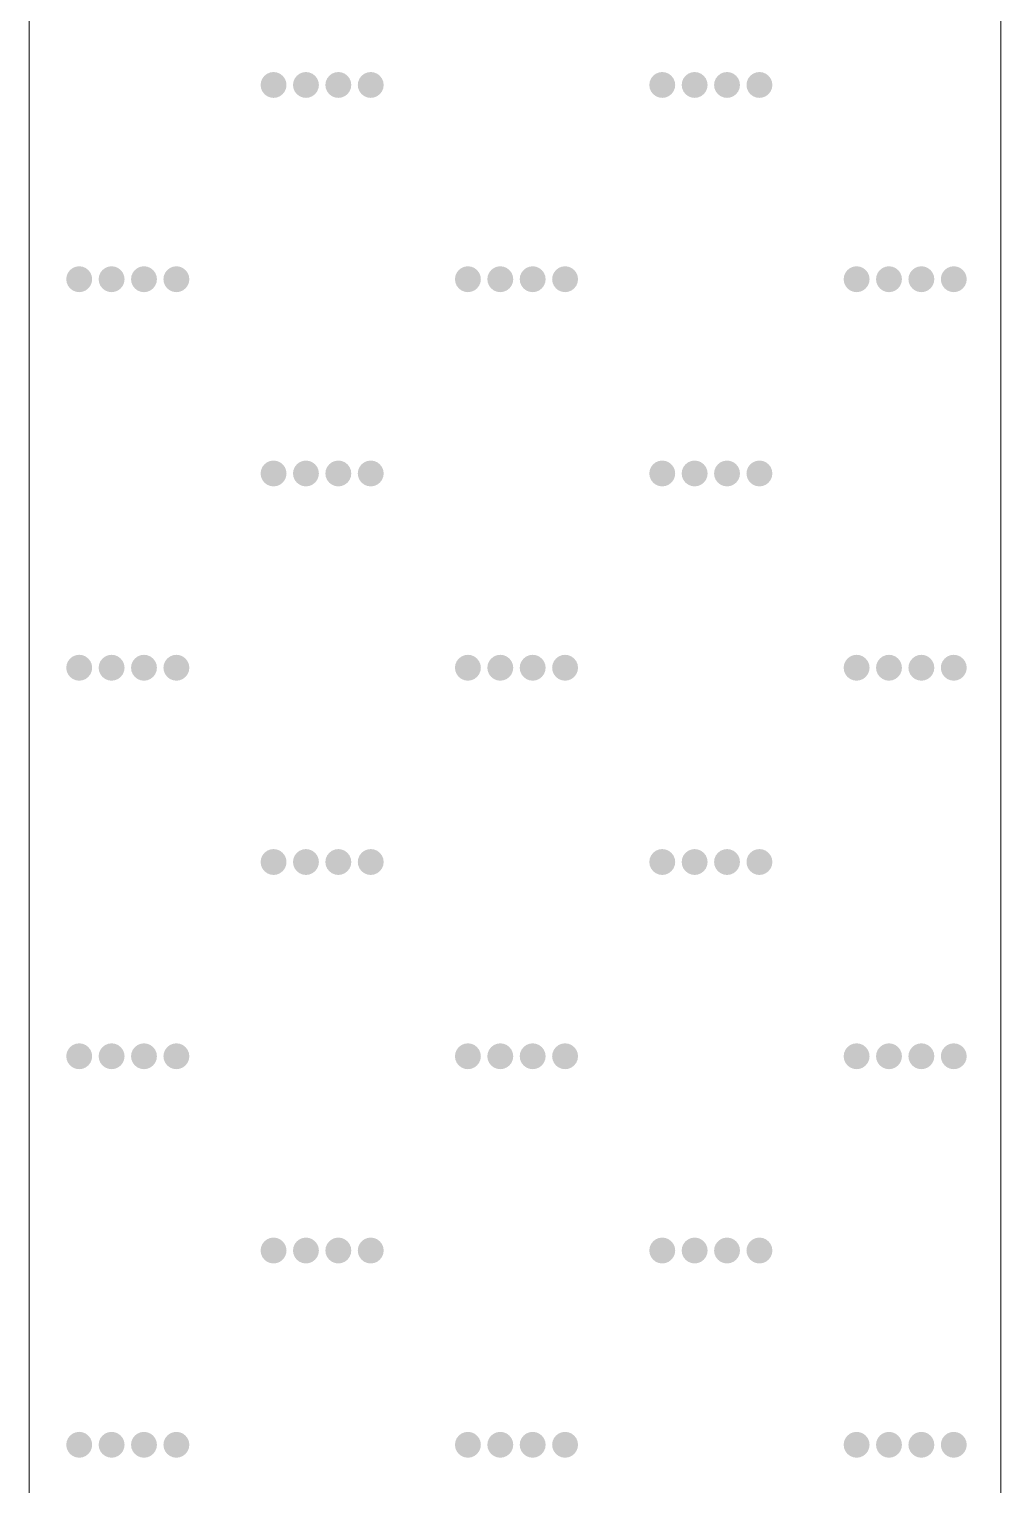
# Model space of a CAD drawing. Header units: inches. Extents: x -27 to 109, y -598 to 26.
# Drawn here: x 18.082 to 20.082, y -352.418 to -349.421 of the extents above; entities that cross this region are included whole.
import ezdxf

# ---------------------------------------------------------------- set-up
doc = ezdxf.new("R2010")
doc.units = ezdxf.units.IN
doc.header["$MEASUREMENT"] = 0
doc.layers.get('0').update_dxf_attribs({"lineweight": 0})

# ---------------------------------------------------------------- blocks, each defined once
blk = doc.blocks.new('lr_block_68')
at = {"true_color": 0x000000}
for points in [[(18.6105, -349.5426), (18.6114, -349.5357), (18.6105, -349.5288), (18.6078, -349.5224), (18.6035, -349.5169), (18.5981, -349.5126), (18.5917, -349.51), (18.5847, -349.509), (18.5778, -349.51), (18.5714, -349.5126), (18.5659, -349.5169), (18.5617, -349.5224), (18.559, -349.5288), (18.5581, -349.5357), (18.559, -349.5426), (18.5617, -349.549), (18.5659, -349.5545), (18.5714, -349.5587), (18.5778, -349.5614), (18.5847, -349.5623), (18.5917, -349.5614), (18.5981, -349.5587), (18.6035, -349.5545), (18.6078, -349.549)], [(18.6771, -349.5426), (18.6781, -349.5357), (18.6771, -349.5288), (18.6745, -349.5224), (18.6702, -349.5169), (18.6647, -349.5126), (18.6583, -349.51), (18.6514, -349.509), (18.6445, -349.51), (18.6381, -349.5126), (18.6326, -349.5169), (18.6283, -349.5224), (18.6257, -349.5288), (18.6247, -349.5357), (18.6257, -349.5426), (18.6283, -349.549), (18.6326, -349.5545), (18.6381, -349.5587), (18.6445, -349.5614), (18.6514, -349.5623), (18.6583, -349.5614), (18.6647, -349.5587), (18.6702, -349.5545), (18.6745, -349.549)], [(18.7438, -349.5426), (18.7447, -349.5357), (18.7438, -349.5288), (18.7411, -349.5224), (18.7369, -349.5169), (18.7314, -349.5126), (18.725, -349.51), (18.7181, -349.509), (18.7111, -349.51), (18.7047, -349.5126), (18.6993, -349.5169), (18.695, -349.5224), (18.6923, -349.5288), (18.6914, -349.5357), (18.6923, -349.5426), (18.695, -349.549), (18.6993, -349.5545), (18.7047, -349.5587), (18.7111, -349.5614), (18.7181, -349.5623), (18.725, -349.5614), (18.7314, -349.5587), (18.7369, -349.5545), (18.7411, -349.549)], [(18.8105, -349.5426), (18.8114, -349.5357), (18.8105, -349.5288), (18.8078, -349.5224), (18.8035, -349.5169), (18.7981, -349.5126), (18.7917, -349.51), (18.7847, -349.509), (18.7778, -349.51), (18.7714, -349.5126), (18.7659, -349.5169), (18.7617, -349.5224), (18.759, -349.5288), (18.7581, -349.5357), (18.759, -349.5426), (18.7617, -349.549), (18.7659, -349.5545), (18.7714, -349.5587), (18.7778, -349.5614), (18.7847, -349.5623), (18.7917, -349.5614), (18.7981, -349.5587), (18.8035, -349.5545), (18.8078, -349.549)], [(19.4105, -349.5426), (19.4114, -349.5357), (19.4105, -349.5288), (19.4078, -349.5224), (19.4035, -349.5169), (19.3981, -349.5126), (19.3917, -349.51), (19.3847, -349.509), (19.3778, -349.51), (19.3714, -349.5126), (19.3659, -349.5169), (19.3617, -349.5224), (19.359, -349.5288), (19.3581, -349.5357), (19.359, -349.5426), (19.3617, -349.549), (19.3659, -349.5545), (19.3714, -349.5587), (19.3778, -349.5614), (19.3847, -349.5623), (19.3917, -349.5614), (19.3981, -349.5587), (19.4035, -349.5545), (19.4078, -349.549)], [(19.4771, -349.5426), (19.4781, -349.5357), (19.4771, -349.5288), (19.4745, -349.5224), (19.4702, -349.5169), (19.4647, -349.5126), (19.4583, -349.51), (19.4514, -349.509), (19.4445, -349.51), (19.4381, -349.5126), (19.4326, -349.5169), (19.4283, -349.5224), (19.4257, -349.5288), (19.4247, -349.5357), (19.4257, -349.5426), (19.4283, -349.549), (19.4326, -349.5545), (19.4381, -349.5587), (19.4445, -349.5614), (19.4514, -349.5623), (19.4583, -349.5614), (19.4647, -349.5587), (19.4702, -349.5545), (19.4745, -349.549)], [(19.5438, -349.5426), (19.5447, -349.5357), (19.5438, -349.5288), (19.5411, -349.5224), (19.5369, -349.5169), (19.5314, -349.5126), (19.525, -349.51), (19.5181, -349.509), (19.5111, -349.51), (19.5047, -349.5126), (19.4993, -349.5169), (19.495, -349.5224), (19.4923, -349.5288), (19.4914, -349.5357), (19.4923, -349.5426), (19.495, -349.549), (19.4993, -349.5545), (19.5047, -349.5587), (19.5111, -349.5614), (19.5181, -349.5623), (19.525, -349.5614), (19.5314, -349.5587), (19.5369, -349.5545), (19.5411, -349.549)], [(19.6105, -349.5426), (19.6114, -349.5357), (19.6105, -349.5288), (19.6078, -349.5224), (19.6035, -349.5169), (19.5981, -349.5126), (19.5917, -349.51), (19.5847, -349.509), (19.5778, -349.51), (19.5714, -349.5126), (19.5659, -349.5169), (19.5617, -349.5224), (19.559, -349.5288), (19.5581, -349.5357), (19.559, -349.5426), (19.5617, -349.549), (19.5659, -349.5545), (19.5714, -349.5587), (19.5778, -349.5614), (19.5847, -349.5623), (19.5917, -349.5614), (19.5981, -349.5587), (19.6035, -349.5545), (19.6078, -349.549)], [(18.2105, -349.9426), (18.2114, -349.9357), (18.2105, -349.9287), (18.2078, -349.9223), (18.2035, -349.9169), (18.1981, -349.9126), (18.1917, -349.9099), (18.1847, -349.909), (18.1778, -349.9099), (18.1714, -349.9126), (18.1659, -349.9169), (18.1617, -349.9223), (18.159, -349.9287), (18.1581, -349.9357), (18.159, -349.9426), (18.1617, -349.949), (18.1659, -349.9545), (18.1714, -349.9588), (18.1778, -349.9614), (18.1847, -349.9624), (18.1917, -349.9614), (18.1981, -349.9588), (18.2035, -349.9545), (18.2078, -349.949)], [(18.2771, -349.9426), (18.2781, -349.9357), (18.2771, -349.9287), (18.2745, -349.9223), (18.2702, -349.9169), (18.2647, -349.9126), (18.2583, -349.9099), (18.2514, -349.909), (18.2445, -349.9099), (18.2381, -349.9126), (18.2326, -349.9169), (18.2283, -349.9223), (18.2257, -349.9287), (18.2247, -349.9357), (18.2257, -349.9426), (18.2283, -349.949), (18.2326, -349.9545), (18.2381, -349.9588), (18.2445, -349.9614), (18.2514, -349.9624), (18.2583, -349.9614), (18.2647, -349.9588), (18.2702, -349.9545), (18.2745, -349.949)], [(18.3438, -349.9426), (18.3447, -349.9357), (18.3438, -349.9287), (18.3411, -349.9223), (18.3369, -349.9169), (18.3314, -349.9126), (18.325, -349.9099), (18.3181, -349.909), (18.3111, -349.9099), (18.3047, -349.9126), (18.2993, -349.9169), (18.295, -349.9223), (18.2923, -349.9287), (18.2914, -349.9357), (18.2923, -349.9426), (18.295, -349.949), (18.2993, -349.9545), (18.3047, -349.9588), (18.3111, -349.9614), (18.3181, -349.9624), (18.325, -349.9614), (18.3314, -349.9588), (18.3369, -349.9545), (18.3411, -349.949)], [(18.4105, -349.9426), (18.4114, -349.9357), (18.4105, -349.9287), (18.4078, -349.9223), (18.4035, -349.9169), (18.3981, -349.9126), (18.3917, -349.9099), (18.3847, -349.909), (18.3778, -349.9099), (18.3714, -349.9126), (18.3659, -349.9169), (18.3617, -349.9223), (18.359, -349.9287), (18.3581, -349.9357), (18.359, -349.9426), (18.3617, -349.949), (18.3659, -349.9545), (18.3714, -349.9588), (18.3778, -349.9614), (18.3847, -349.9624), (18.3917, -349.9614), (18.3981, -349.9588), (18.4035, -349.9545), (18.4078, -349.949)], [(19.0105, -349.9426), (19.0114, -349.9357), (19.0105, -349.9287), (19.0078, -349.9223), (19.0035, -349.9169), (18.9981, -349.9126), (18.9917, -349.9099), (18.9847, -349.909), (18.9778, -349.9099), (18.9714, -349.9126), (18.9659, -349.9169), (18.9617, -349.9223), (18.959, -349.9287), (18.9581, -349.9357), (18.959, -349.9426), (18.9617, -349.949), (18.9659, -349.9545), (18.9714, -349.9588), (18.9778, -349.9614), (18.9847, -349.9624), (18.9917, -349.9614), (18.9981, -349.9588), (19.0035, -349.9545), (19.0078, -349.949)], [(19.0771, -349.9426), (19.0781, -349.9357), (19.0771, -349.9287), (19.0745, -349.9223), (19.0702, -349.9169), (19.0647, -349.9126), (19.0583, -349.9099), (19.0514, -349.909), (19.0445, -349.9099), (19.0381, -349.9126), (19.0326, -349.9169), (19.0283, -349.9223), (19.0257, -349.9287), (19.0247, -349.9357), (19.0257, -349.9426), (19.0283, -349.949), (19.0326, -349.9545), (19.0381, -349.9588), (19.0445, -349.9614), (19.0514, -349.9624), (19.0583, -349.9614), (19.0647, -349.9588), (19.0702, -349.9545), (19.0745, -349.949)], [(19.1438, -349.9426), (19.1447, -349.9357), (19.1438, -349.9287), (19.1411, -349.9223), (19.1369, -349.9169), (19.1314, -349.9126), (19.125, -349.9099), (19.1181, -349.909), (19.1111, -349.9099), (19.1047, -349.9126), (19.0993, -349.9169), (19.095, -349.9223), (19.0923, -349.9287), (19.0914, -349.9357), (19.0923, -349.9426), (19.095, -349.949), (19.0993, -349.9545), (19.1047, -349.9588), (19.1111, -349.9614), (19.1181, -349.9624), (19.125, -349.9614), (19.1314, -349.9588), (19.1369, -349.9545), (19.1411, -349.949)], [(19.2105, -349.9426), (19.2114, -349.9357), (19.2105, -349.9287), (19.2078, -349.9223), (19.2035, -349.9169), (19.1981, -349.9126), (19.1917, -349.9099), (19.1847, -349.909), (19.1778, -349.9099), (19.1714, -349.9126), (19.1659, -349.9169), (19.1617, -349.9223), (19.159, -349.9287), (19.1581, -349.9357), (19.159, -349.9426), (19.1617, -349.949), (19.1659, -349.9545), (19.1714, -349.9588), (19.1778, -349.9614), (19.1847, -349.9624), (19.1917, -349.9614), (19.1981, -349.9588), (19.2035, -349.9545), (19.2078, -349.949)], [(19.8105, -349.9426), (19.8114, -349.9357), (19.8105, -349.9287), (19.8078, -349.9223), (19.8035, -349.9169), (19.7981, -349.9126), (19.7917, -349.9099), (19.7847, -349.909), (19.7778, -349.9099), (19.7714, -349.9126), (19.7659, -349.9169), (19.7617, -349.9223), (19.759, -349.9287), (19.7581, -349.9357), (19.759, -349.9426), (19.7617, -349.949), (19.7659, -349.9545), (19.7714, -349.9588), (19.7778, -349.9614), (19.7847, -349.9624), (19.7917, -349.9614), (19.7981, -349.9588), (19.8035, -349.9545), (19.8078, -349.949)], [(19.8771, -349.9426), (19.8781, -349.9357), (19.8771, -349.9287), (19.8745, -349.9223), (19.8702, -349.9169), (19.8647, -349.9126), (19.8583, -349.9099), (19.8514, -349.909), (19.8445, -349.9099), (19.8381, -349.9126), (19.8326, -349.9169), (19.8283, -349.9223), (19.8257, -349.9287), (19.8247, -349.9357), (19.8257, -349.9426), (19.8283, -349.949), (19.8326, -349.9545), (19.8381, -349.9588), (19.8445, -349.9614), (19.8514, -349.9624), (19.8583, -349.9614), (19.8647, -349.9588), (19.8702, -349.9545), (19.8745, -349.949)], [(19.9438, -349.9426), (19.9447, -349.9357), (19.9438, -349.9287), (19.9411, -349.9223), (19.9369, -349.9169), (19.9314, -349.9126), (19.925, -349.9099), (19.9181, -349.909), (19.9111, -349.9099), (19.9047, -349.9126), (19.8993, -349.9169), (19.895, -349.9223), (19.8923, -349.9287), (19.8914, -349.9357), (19.8923, -349.9426), (19.895, -349.949), (19.8993, -349.9545), (19.9047, -349.9588), (19.9111, -349.9614), (19.9181, -349.9624), (19.925, -349.9614), (19.9314, -349.9588), (19.9369, -349.9545), (19.9411, -349.949)], [(20.0105, -349.9426), (20.0114, -349.9357), (20.0105, -349.9287), (20.0078, -349.9223), (20.0035, -349.9169), (19.9981, -349.9126), (19.9917, -349.9099), (19.9847, -349.909), (19.9778, -349.9099), (19.9714, -349.9126), (19.9659, -349.9169), (19.9617, -349.9223), (19.959, -349.9287), (19.9581, -349.9357), (19.959, -349.9426), (19.9617, -349.949), (19.9659, -349.9545), (19.9714, -349.9588), (19.9778, -349.9614), (19.9847, -349.9624), (19.9917, -349.9614), (19.9981, -349.9588), (20.0035, -349.9545), (20.0078, -349.949)], [(18.6105, -350.3426), (18.6114, -350.3357), (18.6105, -350.3288), (18.6078, -350.3223), (18.6035, -350.3169), (18.5981, -350.3126), (18.5917, -350.31), (18.5847, -350.309), (18.5778, -350.31), (18.5714, -350.3126), (18.5659, -350.3169), (18.5617, -350.3223), (18.559, -350.3288), (18.5581, -350.3357), (18.559, -350.3426), (18.5617, -350.349), (18.5659, -350.3545), (18.5714, -350.3587), (18.5778, -350.3614), (18.5847, -350.3623), (18.5917, -350.3614), (18.5981, -350.3587), (18.6035, -350.3545), (18.6078, -350.349)], [(18.6771, -350.3426), (18.6781, -350.3357), (18.6771, -350.3288), (18.6745, -350.3223), (18.6702, -350.3169), (18.6647, -350.3126), (18.6583, -350.31), (18.6514, -350.309), (18.6445, -350.31), (18.6381, -350.3126), (18.6326, -350.3169), (18.6283, -350.3223), (18.6257, -350.3288), (18.6247, -350.3357), (18.6257, -350.3426), (18.6283, -350.349), (18.6326, -350.3545), (18.6381, -350.3587), (18.6445, -350.3614), (18.6514, -350.3623), (18.6583, -350.3614), (18.6647, -350.3587), (18.6702, -350.3545), (18.6745, -350.349)], [(18.7438, -350.3426), (18.7447, -350.3357), (18.7438, -350.3288), (18.7411, -350.3223), (18.7369, -350.3169), (18.7314, -350.3126), (18.725, -350.31), (18.7181, -350.309), (18.7111, -350.31), (18.7047, -350.3126), (18.6993, -350.3169), (18.695, -350.3223), (18.6923, -350.3288), (18.6914, -350.3357), (18.6923, -350.3426), (18.695, -350.349), (18.6993, -350.3545), (18.7047, -350.3587), (18.7111, -350.3614), (18.7181, -350.3623), (18.725, -350.3614), (18.7314, -350.3587), (18.7369, -350.3545), (18.7411, -350.349)], [(18.8105, -350.3426), (18.8114, -350.3357), (18.8105, -350.3288), (18.8078, -350.3223), (18.8035, -350.3169), (18.7981, -350.3126), (18.7917, -350.31), (18.7847, -350.309), (18.7778, -350.31), (18.7714, -350.3126), (18.7659, -350.3169), (18.7617, -350.3223), (18.759, -350.3288), (18.7581, -350.3357), (18.759, -350.3426), (18.7617, -350.349), (18.7659, -350.3545), (18.7714, -350.3587), (18.7778, -350.3614), (18.7847, -350.3623), (18.7917, -350.3614), (18.7981, -350.3587), (18.8035, -350.3545), (18.8078, -350.349)], [(19.4105, -350.3426), (19.4114, -350.3357), (19.4105, -350.3288), (19.4078, -350.3223), (19.4035, -350.3169), (19.3981, -350.3126), (19.3917, -350.31), (19.3847, -350.309), (19.3778, -350.31), (19.3714, -350.3126), (19.3659, -350.3169), (19.3617, -350.3223), (19.359, -350.3288), (19.3581, -350.3357), (19.359, -350.3426), (19.3617, -350.349), (19.3659, -350.3545), (19.3714, -350.3587), (19.3778, -350.3614), (19.3847, -350.3623), (19.3917, -350.3614), (19.3981, -350.3587), (19.4035, -350.3545), (19.4078, -350.349)], [(19.4771, -350.3426), (19.4781, -350.3357), (19.4771, -350.3288), (19.4745, -350.3223), (19.4702, -350.3169), (19.4647, -350.3126), (19.4583, -350.31), (19.4514, -350.309), (19.4445, -350.31), (19.4381, -350.3126), (19.4326, -350.3169), (19.4283, -350.3223), (19.4257, -350.3288), (19.4247, -350.3357), (19.4257, -350.3426), (19.4283, -350.349), (19.4326, -350.3545), (19.4381, -350.3587), (19.4445, -350.3614), (19.4514, -350.3623), (19.4583, -350.3614), (19.4647, -350.3587), (19.4702, -350.3545), (19.4745, -350.349)], [(19.5438, -350.3426), (19.5447, -350.3357), (19.5438, -350.3288), (19.5411, -350.3223), (19.5369, -350.3169), (19.5314, -350.3126), (19.525, -350.31), (19.5181, -350.309), (19.5111, -350.31), (19.5047, -350.3126), (19.4993, -350.3169), (19.495, -350.3223), (19.4923, -350.3288), (19.4914, -350.3357), (19.4923, -350.3426), (19.495, -350.349), (19.4993, -350.3545), (19.5047, -350.3587), (19.5111, -350.3614), (19.5181, -350.3623), (19.525, -350.3614), (19.5314, -350.3587), (19.5369, -350.3545), (19.5411, -350.349)], [(19.6105, -350.3426), (19.6114, -350.3357), (19.6105, -350.3288), (19.6078, -350.3223), (19.6035, -350.3169), (19.5981, -350.3126), (19.5917, -350.31), (19.5847, -350.309), (19.5778, -350.31), (19.5714, -350.3126), (19.5659, -350.3169), (19.5617, -350.3223), (19.559, -350.3288), (19.5581, -350.3357), (19.559, -350.3426), (19.5617, -350.349), (19.5659, -350.3545), (19.5714, -350.3587), (19.5778, -350.3614), (19.5847, -350.3623), (19.5917, -350.3614), (19.5981, -350.3587), (19.6035, -350.3545), (19.6078, -350.349)], [(18.2105, -350.7426), (18.2114, -350.7357), (18.2105, -350.7287), (18.2078, -350.7224), (18.2035, -350.7169), (18.1981, -350.7126), (18.1917, -350.7099), (18.1847, -350.709), (18.1778, -350.7099), (18.1714, -350.7126), (18.1659, -350.7169), (18.1617, -350.7224), (18.159, -350.7287), (18.1581, -350.7357), (18.159, -350.7426), (18.1617, -350.749), (18.1659, -350.7545), (18.1714, -350.7588), (18.1778, -350.7614), (18.1847, -350.7624), (18.1917, -350.7614), (18.1981, -350.7588), (18.2035, -350.7545), (18.2078, -350.749)], [(18.2771, -350.7426), (18.2781, -350.7357), (18.2771, -350.7287), (18.2745, -350.7224), (18.2702, -350.7169), (18.2647, -350.7126), (18.2583, -350.7099), (18.2514, -350.709), (18.2445, -350.7099), (18.2381, -350.7126), (18.2326, -350.7169), (18.2283, -350.7224), (18.2257, -350.7287), (18.2247, -350.7357), (18.2257, -350.7426), (18.2283, -350.749), (18.2326, -350.7545), (18.2381, -350.7588), (18.2445, -350.7614), (18.2514, -350.7624), (18.2583, -350.7614), (18.2647, -350.7588), (18.2702, -350.7545), (18.2745, -350.749)], [(18.3438, -350.7426), (18.3447, -350.7357), (18.3438, -350.7287), (18.3411, -350.7224), (18.3369, -350.7169), (18.3314, -350.7126), (18.325, -350.7099), (18.3181, -350.709), (18.3111, -350.7099), (18.3047, -350.7126), (18.2993, -350.7169), (18.295, -350.7224), (18.2923, -350.7287), (18.2914, -350.7357), (18.2923, -350.7426), (18.295, -350.749), (18.2993, -350.7545), (18.3047, -350.7588), (18.3111, -350.7614), (18.3181, -350.7624), (18.325, -350.7614), (18.3314, -350.7588), (18.3369, -350.7545), (18.3411, -350.749)], [(18.4105, -350.7426), (18.4114, -350.7357), (18.4105, -350.7287), (18.4078, -350.7224), (18.4035, -350.7169), (18.3981, -350.7126), (18.3917, -350.7099), (18.3847, -350.709), (18.3778, -350.7099), (18.3714, -350.7126), (18.3659, -350.7169), (18.3617, -350.7224), (18.359, -350.7287), (18.3581, -350.7357), (18.359, -350.7426), (18.3617, -350.749), (18.3659, -350.7545), (18.3714, -350.7588), (18.3778, -350.7614), (18.3847, -350.7624), (18.3917, -350.7614), (18.3981, -350.7588), (18.4035, -350.7545), (18.4078, -350.749)], [(19.0105, -350.7426), (19.0114, -350.7357), (19.0105, -350.7287), (19.0078, -350.7224), (19.0035, -350.7169), (18.9981, -350.7126), (18.9917, -350.7099), (18.9847, -350.709), (18.9778, -350.7099), (18.9714, -350.7126), (18.9659, -350.7169), (18.9617, -350.7224), (18.959, -350.7287), (18.9581, -350.7357), (18.959, -350.7426), (18.9617, -350.749), (18.9659, -350.7545), (18.9714, -350.7588), (18.9778, -350.7614), (18.9847, -350.7624), (18.9917, -350.7614), (18.9981, -350.7588), (19.0035, -350.7545), (19.0078, -350.749)], [(19.0771, -350.7426), (19.0781, -350.7357), (19.0771, -350.7287), (19.0745, -350.7224), (19.0702, -350.7169), (19.0647, -350.7126), (19.0583, -350.7099), (19.0514, -350.709), (19.0445, -350.7099), (19.0381, -350.7126), (19.0326, -350.7169), (19.0283, -350.7224), (19.0257, -350.7287), (19.0247, -350.7357), (19.0257, -350.7426), (19.0283, -350.749), (19.0326, -350.7545), (19.0381, -350.7588), (19.0445, -350.7614), (19.0514, -350.7624), (19.0583, -350.7614), (19.0647, -350.7588), (19.0702, -350.7545), (19.0745, -350.749)], [(19.1438, -350.7426), (19.1447, -350.7357), (19.1438, -350.7287), (19.1411, -350.7224), (19.1369, -350.7169), (19.1314, -350.7126), (19.125, -350.7099), (19.1181, -350.709), (19.1111, -350.7099), (19.1047, -350.7126), (19.0993, -350.7169), (19.095, -350.7224), (19.0923, -350.7287), (19.0914, -350.7357), (19.0923, -350.7426), (19.095, -350.749), (19.0993, -350.7545), (19.1047, -350.7588), (19.1111, -350.7614), (19.1181, -350.7624), (19.125, -350.7614), (19.1314, -350.7588), (19.1369, -350.7545), (19.1411, -350.749)], [(19.2105, -350.7426), (19.2114, -350.7357), (19.2105, -350.7287), (19.2078, -350.7224), (19.2035, -350.7169), (19.1981, -350.7126), (19.1917, -350.7099), (19.1847, -350.709), (19.1778, -350.7099), (19.1714, -350.7126), (19.1659, -350.7169), (19.1617, -350.7224), (19.159, -350.7287), (19.1581, -350.7357), (19.159, -350.7426), (19.1617, -350.749), (19.1659, -350.7545), (19.1714, -350.7588), (19.1778, -350.7614), (19.1847, -350.7624), (19.1917, -350.7614), (19.1981, -350.7588), (19.2035, -350.7545), (19.2078, -350.749)], [(19.8105, -350.7426), (19.8114, -350.7357), (19.8105, -350.7287), (19.8078, -350.7224), (19.8035, -350.7169), (19.7981, -350.7126), (19.7917, -350.7099), (19.7847, -350.709), (19.7778, -350.7099), (19.7714, -350.7126), (19.7659, -350.7169), (19.7617, -350.7224), (19.759, -350.7287), (19.7581, -350.7357), (19.759, -350.7426), (19.7617, -350.749), (19.7659, -350.7545), (19.7714, -350.7588), (19.7778, -350.7614), (19.7847, -350.7624), (19.7917, -350.7614), (19.7981, -350.7588), (19.8035, -350.7545), (19.8078, -350.749)], [(19.8771, -350.7426), (19.8781, -350.7357), (19.8771, -350.7287), (19.8745, -350.7224), (19.8702, -350.7169), (19.8647, -350.7126), (19.8583, -350.7099), (19.8514, -350.709), (19.8445, -350.7099), (19.8381, -350.7126), (19.8326, -350.7169), (19.8283, -350.7224), (19.8257, -350.7287), (19.8247, -350.7357), (19.8257, -350.7426), (19.8283, -350.749), (19.8326, -350.7545), (19.8381, -350.7588), (19.8445, -350.7614), (19.8514, -350.7624), (19.8583, -350.7614), (19.8647, -350.7588), (19.8702, -350.7545), (19.8745, -350.749)], [(19.9438, -350.7426), (19.9447, -350.7357), (19.9438, -350.7287), (19.9411, -350.7224), (19.9369, -350.7169), (19.9314, -350.7126), (19.925, -350.7099), (19.9181, -350.709), (19.9111, -350.7099), (19.9047, -350.7126), (19.8993, -350.7169), (19.895, -350.7224), (19.8923, -350.7287), (19.8914, -350.7357), (19.8923, -350.7426), (19.895, -350.749), (19.8993, -350.7545), (19.9047, -350.7588), (19.9111, -350.7614), (19.9181, -350.7624), (19.925, -350.7614), (19.9314, -350.7588), (19.9369, -350.7545), (19.9411, -350.749)], [(20.0105, -350.7426), (20.0114, -350.7357), (20.0105, -350.7287), (20.0078, -350.7224), (20.0035, -350.7169), (19.9981, -350.7126), (19.9917, -350.7099), (19.9847, -350.709), (19.9778, -350.7099), (19.9714, -350.7126), (19.9659, -350.7169), (19.9617, -350.7224), (19.959, -350.7287), (19.9581, -350.7357), (19.959, -350.7426), (19.9617, -350.749), (19.9659, -350.7545), (19.9714, -350.7588), (19.9778, -350.7614), (19.9847, -350.7624), (19.9917, -350.7614), (19.9981, -350.7588), (20.0035, -350.7545), (20.0078, -350.749)], [(18.6105, -351.1426), (18.6114, -351.1357), (18.6105, -351.1288), (18.6078, -351.1223), (18.6035, -351.1169), (18.5981, -351.1126), (18.5917, -351.11), (18.5847, -351.109), (18.5778, -351.11), (18.5714, -351.1126), (18.5659, -351.1169), (18.5617, -351.1223), (18.559, -351.1288), (18.5581, -351.1357), (18.559, -351.1426), (18.5617, -351.149), (18.5659, -351.1545), (18.5714, -351.1587), (18.5778, -351.1614), (18.5847, -351.1624), (18.5917, -351.1614), (18.5981, -351.1587), (18.6035, -351.1545), (18.6078, -351.149)], [(18.6771, -351.1426), (18.6781, -351.1357), (18.6771, -351.1288), (18.6745, -351.1223), (18.6702, -351.1169), (18.6647, -351.1126), (18.6583, -351.11), (18.6514, -351.109), (18.6445, -351.11), (18.6381, -351.1126), (18.6326, -351.1169), (18.6283, -351.1223), (18.6257, -351.1288), (18.6247, -351.1357), (18.6257, -351.1426), (18.6283, -351.149), (18.6326, -351.1545), (18.6381, -351.1587), (18.6445, -351.1614), (18.6514, -351.1624), (18.6583, -351.1614), (18.6647, -351.1587), (18.6702, -351.1545), (18.6745, -351.149)], [(18.7438, -351.1426), (18.7447, -351.1357), (18.7438, -351.1288), (18.7411, -351.1223), (18.7369, -351.1169), (18.7314, -351.1126), (18.725, -351.11), (18.7181, -351.109), (18.7111, -351.11), (18.7047, -351.1126), (18.6993, -351.1169), (18.695, -351.1223), (18.6923, -351.1288), (18.6914, -351.1357), (18.6923, -351.1426), (18.695, -351.149), (18.6993, -351.1545), (18.7047, -351.1587), (18.7111, -351.1614), (18.7181, -351.1624), (18.725, -351.1614), (18.7314, -351.1587), (18.7369, -351.1545), (18.7411, -351.149)], [(18.8105, -351.1426), (18.8114, -351.1357), (18.8105, -351.1288), (18.8078, -351.1223), (18.8035, -351.1169), (18.7981, -351.1126), (18.7917, -351.11), (18.7847, -351.109), (18.7778, -351.11), (18.7714, -351.1126), (18.7659, -351.1169), (18.7617, -351.1223), (18.759, -351.1288), (18.7581, -351.1357), (18.759, -351.1426), (18.7617, -351.149), (18.7659, -351.1545), (18.7714, -351.1587), (18.7778, -351.1614), (18.7847, -351.1624), (18.7917, -351.1614), (18.7981, -351.1587), (18.8035, -351.1545), (18.8078, -351.149)], [(19.4105, -351.1426), (19.4114, -351.1357), (19.4105, -351.1288), (19.4078, -351.1223), (19.4035, -351.1169), (19.3981, -351.1126), (19.3917, -351.11), (19.3847, -351.109), (19.3778, -351.11), (19.3714, -351.1126), (19.3659, -351.1169), (19.3617, -351.1223), (19.359, -351.1288), (19.3581, -351.1357), (19.359, -351.1426), (19.3617, -351.149), (19.3659, -351.1545), (19.3714, -351.1587), (19.3778, -351.1614), (19.3847, -351.1624), (19.3917, -351.1614), (19.3981, -351.1587), (19.4035, -351.1545), (19.4078, -351.149)], [(19.4771, -351.1426), (19.4781, -351.1357), (19.4771, -351.1288), (19.4745, -351.1223), (19.4702, -351.1169), (19.4647, -351.1126), (19.4583, -351.11), (19.4514, -351.109), (19.4445, -351.11), (19.4381, -351.1126), (19.4326, -351.1169), (19.4283, -351.1223), (19.4257, -351.1288), (19.4247, -351.1357), (19.4257, -351.1426), (19.4283, -351.149), (19.4326, -351.1545), (19.4381, -351.1587), (19.4445, -351.1614), (19.4514, -351.1624), (19.4583, -351.1614), (19.4647, -351.1587), (19.4702, -351.1545), (19.4745, -351.149)], [(19.5438, -351.1426), (19.5447, -351.1357), (19.5438, -351.1288), (19.5411, -351.1223), (19.5369, -351.1169), (19.5314, -351.1126), (19.525, -351.11), (19.5181, -351.109), (19.5111, -351.11), (19.5047, -351.1126), (19.4993, -351.1169), (19.495, -351.1223), (19.4923, -351.1288), (19.4914, -351.1357), (19.4923, -351.1426), (19.495, -351.149), (19.4993, -351.1545), (19.5047, -351.1587), (19.5111, -351.1614), (19.5181, -351.1624), (19.525, -351.1614), (19.5314, -351.1587), (19.5369, -351.1545), (19.5411, -351.149)], [(19.6105, -351.1426), (19.6114, -351.1357), (19.6105, -351.1288), (19.6078, -351.1223), (19.6035, -351.1169), (19.5981, -351.1126), (19.5917, -351.11), (19.5847, -351.109), (19.5778, -351.11), (19.5714, -351.1126), (19.5659, -351.1169), (19.5617, -351.1223), (19.559, -351.1288), (19.5581, -351.1357), (19.559, -351.1426), (19.5617, -351.149), (19.5659, -351.1545), (19.5714, -351.1587), (19.5778, -351.1614), (19.5847, -351.1624), (19.5917, -351.1614), (19.5981, -351.1587), (19.6035, -351.1545), (19.6078, -351.149)], [(18.2105, -351.5426), (18.2114, -351.5357), (18.2105, -351.5288), (18.2078, -351.5224), (18.2035, -351.5169), (18.1981, -351.5126), (18.1917, -351.51), (18.1847, -351.509), (18.1778, -351.51), (18.1714, -351.5126), (18.1659, -351.5169), (18.1617, -351.5224), (18.159, -351.5288), (18.1581, -351.5357), (18.159, -351.5426), (18.1617, -351.549), (18.1659, -351.5545), (18.1714, -351.5587), (18.1778, -351.5614), (18.1847, -351.5623), (18.1917, -351.5614), (18.1981, -351.5587), (18.2035, -351.5545), (18.2078, -351.549)], [(18.2771, -351.5426), (18.2781, -351.5357), (18.2771, -351.5288), (18.2745, -351.5224), (18.2702, -351.5169), (18.2647, -351.5126), (18.2583, -351.51), (18.2514, -351.509), (18.2445, -351.51), (18.2381, -351.5126), (18.2326, -351.5169), (18.2283, -351.5224), (18.2257, -351.5288), (18.2247, -351.5357), (18.2257, -351.5426), (18.2283, -351.549), (18.2326, -351.5545), (18.2381, -351.5587), (18.2445, -351.5614), (18.2514, -351.5623), (18.2583, -351.5614), (18.2647, -351.5587), (18.2702, -351.5545), (18.2745, -351.549)], [(18.3438, -351.5426), (18.3447, -351.5357), (18.3438, -351.5288), (18.3411, -351.5224), (18.3369, -351.5169), (18.3314, -351.5126), (18.325, -351.51), (18.3181, -351.509), (18.3111, -351.51), (18.3047, -351.5126), (18.2993, -351.5169), (18.295, -351.5224), (18.2923, -351.5288), (18.2914, -351.5357), (18.2923, -351.5426), (18.295, -351.549), (18.2993, -351.5545), (18.3047, -351.5587), (18.3111, -351.5614), (18.3181, -351.5623), (18.325, -351.5614), (18.3314, -351.5587), (18.3369, -351.5545), (18.3411, -351.549)], [(18.4105, -351.5426), (18.4114, -351.5357), (18.4105, -351.5288), (18.4078, -351.5224), (18.4035, -351.5169), (18.3981, -351.5126), (18.3917, -351.51), (18.3847, -351.509), (18.3778, -351.51), (18.3714, -351.5126), (18.3659, -351.5169), (18.3617, -351.5224), (18.359, -351.5288), (18.3581, -351.5357), (18.359, -351.5426), (18.3617, -351.549), (18.3659, -351.5545), (18.3714, -351.5587), (18.3778, -351.5614), (18.3847, -351.5623), (18.3917, -351.5614), (18.3981, -351.5587), (18.4035, -351.5545), (18.4078, -351.549)], [(19.0105, -351.5426), (19.0114, -351.5357), (19.0105, -351.5288), (19.0078, -351.5224), (19.0035, -351.5169), (18.9981, -351.5126), (18.9917, -351.51), (18.9847, -351.509), (18.9778, -351.51), (18.9714, -351.5126), (18.9659, -351.5169), (18.9617, -351.5224), (18.959, -351.5288), (18.9581, -351.5357), (18.959, -351.5426), (18.9617, -351.549), (18.9659, -351.5545), (18.9714, -351.5587), (18.9778, -351.5614), (18.9847, -351.5623), (18.9917, -351.5614), (18.9981, -351.5587), (19.0035, -351.5545), (19.0078, -351.549)], [(19.0771, -351.5426), (19.0781, -351.5357), (19.0771, -351.5288), (19.0745, -351.5224), (19.0702, -351.5169), (19.0647, -351.5126), (19.0583, -351.51), (19.0514, -351.509), (19.0445, -351.51), (19.0381, -351.5126), (19.0326, -351.5169), (19.0283, -351.5224), (19.0257, -351.5288), (19.0247, -351.5357), (19.0257, -351.5426), (19.0283, -351.549), (19.0326, -351.5545), (19.0381, -351.5587), (19.0445, -351.5614), (19.0514, -351.5623), (19.0583, -351.5614), (19.0647, -351.5587), (19.0702, -351.5545), (19.0745, -351.549)], [(19.1438, -351.5426), (19.1447, -351.5357), (19.1438, -351.5288), (19.1411, -351.5224), (19.1369, -351.5169), (19.1314, -351.5126), (19.125, -351.51), (19.1181, -351.509), (19.1111, -351.51), (19.1047, -351.5126), (19.0993, -351.5169), (19.095, -351.5224), (19.0923, -351.5288), (19.0914, -351.5357), (19.0923, -351.5426), (19.095, -351.549), (19.0993, -351.5545), (19.1047, -351.5587), (19.1111, -351.5614), (19.1181, -351.5623), (19.125, -351.5614), (19.1314, -351.5587), (19.1369, -351.5545), (19.1411, -351.549)], [(19.2105, -351.5426), (19.2114, -351.5357), (19.2105, -351.5288), (19.2078, -351.5224), (19.2035, -351.5169), (19.1981, -351.5126), (19.1917, -351.51), (19.1847, -351.509), (19.1778, -351.51), (19.1714, -351.5126), (19.1659, -351.5169), (19.1617, -351.5224), (19.159, -351.5288), (19.1581, -351.5357), (19.159, -351.5426), (19.1617, -351.549), (19.1659, -351.5545), (19.1714, -351.5587), (19.1778, -351.5614), (19.1847, -351.5623), (19.1917, -351.5614), (19.1981, -351.5587), (19.2035, -351.5545), (19.2078, -351.549)], [(19.8105, -351.5426), (19.8114, -351.5357), (19.8105, -351.5288), (19.8078, -351.5224), (19.8035, -351.5169), (19.7981, -351.5126), (19.7917, -351.51), (19.7847, -351.509), (19.7778, -351.51), (19.7714, -351.5126), (19.7659, -351.5169), (19.7617, -351.5224), (19.759, -351.5288), (19.7581, -351.5357), (19.759, -351.5426), (19.7617, -351.549), (19.7659, -351.5545), (19.7714, -351.5587), (19.7778, -351.5614), (19.7847, -351.5623), (19.7917, -351.5614), (19.7981, -351.5587), (19.8035, -351.5545), (19.8078, -351.549)], [(19.8771, -351.5426), (19.8781, -351.5357), (19.8771, -351.5288), (19.8745, -351.5224), (19.8702, -351.5169), (19.8647, -351.5126), (19.8583, -351.51), (19.8514, -351.509), (19.8445, -351.51), (19.8381, -351.5126), (19.8326, -351.5169), (19.8283, -351.5224), (19.8257, -351.5288), (19.8247, -351.5357), (19.8257, -351.5426), (19.8283, -351.549), (19.8326, -351.5545), (19.8381, -351.5587), (19.8445, -351.5614), (19.8514, -351.5623), (19.8583, -351.5614), (19.8647, -351.5587), (19.8702, -351.5545), (19.8745, -351.549)], [(19.9438, -351.5426), (19.9447, -351.5357), (19.9438, -351.5288), (19.9411, -351.5224), (19.9369, -351.5169), (19.9314, -351.5126), (19.925, -351.51), (19.9181, -351.509), (19.9111, -351.51), (19.9047, -351.5126), (19.8993, -351.5169), (19.895, -351.5224), (19.8923, -351.5288), (19.8914, -351.5357), (19.8923, -351.5426), (19.895, -351.549), (19.8993, -351.5545), (19.9047, -351.5587), (19.9111, -351.5614), (19.9181, -351.5623), (19.925, -351.5614), (19.9314, -351.5587), (19.9369, -351.5545), (19.9411, -351.549)], [(20.0105, -351.5426), (20.0114, -351.5357), (20.0105, -351.5288), (20.0078, -351.5224), (20.0035, -351.5169), (19.9981, -351.5126), (19.9917, -351.51), (19.9847, -351.509), (19.9778, -351.51), (19.9714, -351.5126), (19.9659, -351.5169), (19.9617, -351.5224), (19.959, -351.5288), (19.9581, -351.5357), (19.959, -351.5426), (19.9617, -351.549), (19.9659, -351.5545), (19.9714, -351.5587), (19.9778, -351.5614), (19.9847, -351.5623), (19.9917, -351.5614), (19.9981, -351.5587), (20.0035, -351.5545), (20.0078, -351.549)], [(18.6105, -351.9426), (18.6114, -351.9357), (18.6105, -351.9287), (18.6078, -351.9223), (18.6035, -351.9169), (18.5981, -351.9126), (18.5917, -351.9099), (18.5847, -351.909), (18.5778, -351.9099), (18.5714, -351.9126), (18.5659, -351.9169), (18.5617, -351.9223), (18.559, -351.9287), (18.5581, -351.9357), (18.559, -351.9426), (18.5617, -351.949), (18.5659, -351.9545), (18.5714, -351.9588), (18.5778, -351.9614), (18.5847, -351.9624), (18.5917, -351.9614), (18.5981, -351.9588), (18.6035, -351.9545), (18.6078, -351.949)], [(18.6771, -351.9426), (18.6781, -351.9357), (18.6771, -351.9287), (18.6745, -351.9223), (18.6702, -351.9169), (18.6647, -351.9126), (18.6583, -351.9099), (18.6514, -351.909), (18.6445, -351.9099), (18.6381, -351.9126), (18.6326, -351.9169), (18.6283, -351.9223), (18.6257, -351.9287), (18.6247, -351.9357), (18.6257, -351.9426), (18.6283, -351.949), (18.6326, -351.9545), (18.6381, -351.9588), (18.6445, -351.9614), (18.6514, -351.9624), (18.6583, -351.9614), (18.6647, -351.9588), (18.6702, -351.9545), (18.6745, -351.949)], [(18.7438, -351.9426), (18.7447, -351.9357), (18.7438, -351.9287), (18.7411, -351.9223), (18.7369, -351.9169), (18.7314, -351.9126), (18.725, -351.9099), (18.7181, -351.909), (18.7111, -351.9099), (18.7047, -351.9126), (18.6993, -351.9169), (18.695, -351.9223), (18.6923, -351.9287), (18.6914, -351.9357), (18.6923, -351.9426), (18.695, -351.949), (18.6993, -351.9545), (18.7047, -351.9588), (18.7111, -351.9614), (18.7181, -351.9624), (18.725, -351.9614), (18.7314, -351.9588), (18.7369, -351.9545), (18.7411, -351.949)], [(18.8105, -351.9426), (18.8114, -351.9357), (18.8105, -351.9287), (18.8078, -351.9223), (18.8035, -351.9169), (18.7981, -351.9126), (18.7917, -351.9099), (18.7847, -351.909), (18.7778, -351.9099), (18.7714, -351.9126), (18.7659, -351.9169), (18.7617, -351.9223), (18.759, -351.9287), (18.7581, -351.9357), (18.759, -351.9426), (18.7617, -351.949), (18.7659, -351.9545), (18.7714, -351.9588), (18.7778, -351.9614), (18.7847, -351.9624), (18.7917, -351.9614), (18.7981, -351.9588), (18.8035, -351.9545), (18.8078, -351.949)], [(19.4105, -351.9426), (19.4114, -351.9357), (19.4105, -351.9287), (19.4078, -351.9223), (19.4035, -351.9169), (19.3981, -351.9126), (19.3917, -351.9099), (19.3847, -351.909), (19.3778, -351.9099), (19.3714, -351.9126), (19.3659, -351.9169), (19.3617, -351.9223), (19.359, -351.9287), (19.3581, -351.9357), (19.359, -351.9426), (19.3617, -351.949), (19.3659, -351.9545), (19.3714, -351.9588), (19.3778, -351.9614), (19.3847, -351.9624), (19.3917, -351.9614), (19.3981, -351.9588), (19.4035, -351.9545), (19.4078, -351.949)], [(19.4771, -351.9426), (19.4781, -351.9357), (19.4771, -351.9287), (19.4745, -351.9223), (19.4702, -351.9169), (19.4647, -351.9126), (19.4583, -351.9099), (19.4514, -351.909), (19.4445, -351.9099), (19.4381, -351.9126), (19.4326, -351.9169), (19.4283, -351.9223), (19.4257, -351.9287), (19.4247, -351.9357), (19.4257, -351.9426), (19.4283, -351.949), (19.4326, -351.9545), (19.4381, -351.9588), (19.4445, -351.9614), (19.4514, -351.9624), (19.4583, -351.9614), (19.4647, -351.9588), (19.4702, -351.9545), (19.4745, -351.949)], [(19.5438, -351.9426), (19.5447, -351.9357), (19.5438, -351.9287), (19.5411, -351.9223), (19.5369, -351.9169), (19.5314, -351.9126), (19.525, -351.9099), (19.5181, -351.909), (19.5111, -351.9099), (19.5047, -351.9126), (19.4993, -351.9169), (19.495, -351.9223), (19.4923, -351.9287), (19.4914, -351.9357), (19.4923, -351.9426), (19.495, -351.949), (19.4993, -351.9545), (19.5047, -351.9588), (19.5111, -351.9614), (19.5181, -351.9624), (19.525, -351.9614), (19.5314, -351.9588), (19.5369, -351.9545), (19.5411, -351.949)], [(19.6105, -351.9426), (19.6114, -351.9357), (19.6105, -351.9287), (19.6078, -351.9223), (19.6035, -351.9169), (19.5981, -351.9126), (19.5917, -351.9099), (19.5847, -351.909), (19.5778, -351.9099), (19.5714, -351.9126), (19.5659, -351.9169), (19.5617, -351.9223), (19.559, -351.9287), (19.5581, -351.9357), (19.559, -351.9426), (19.5617, -351.949), (19.5659, -351.9545), (19.5714, -351.9588), (19.5778, -351.9614), (19.5847, -351.9624), (19.5917, -351.9614), (19.5981, -351.9588), (19.6035, -351.9545), (19.6078, -351.949)], [(18.2105, -352.3426), (18.2114, -352.3357), (18.2105, -352.3288), (18.2078, -352.3223), (18.2035, -352.3169), (18.1981, -352.3126), (18.1917, -352.31), (18.1847, -352.309), (18.1778, -352.31), (18.1714, -352.3126), (18.1659, -352.3169), (18.1617, -352.3223), (18.159, -352.3288), (18.1581, -352.3357), (18.159, -352.3426), (18.1617, -352.349), (18.1659, -352.3545), (18.1714, -352.3587), (18.1778, -352.3614), (18.1847, -352.3623), (18.1917, -352.3614), (18.1981, -352.3587), (18.2035, -352.3545), (18.2078, -352.349)], [(18.2771, -352.3426), (18.2781, -352.3357), (18.2771, -352.3288), (18.2745, -352.3223), (18.2702, -352.3169), (18.2647, -352.3126), (18.2583, -352.31), (18.2514, -352.309), (18.2445, -352.31), (18.2381, -352.3126), (18.2326, -352.3169), (18.2283, -352.3223), (18.2257, -352.3288), (18.2247, -352.3357), (18.2257, -352.3426), (18.2283, -352.349), (18.2326, -352.3545), (18.2381, -352.3587), (18.2445, -352.3614), (18.2514, -352.3623), (18.2583, -352.3614), (18.2647, -352.3587), (18.2702, -352.3545), (18.2745, -352.349)], [(18.3438, -352.3426), (18.3447, -352.3357), (18.3438, -352.3288), (18.3411, -352.3223), (18.3369, -352.3169), (18.3314, -352.3126), (18.325, -352.31), (18.3181, -352.309), (18.3111, -352.31), (18.3047, -352.3126), (18.2993, -352.3169), (18.295, -352.3223), (18.2923, -352.3288), (18.2914, -352.3357), (18.2923, -352.3426), (18.295, -352.349), (18.2993, -352.3545), (18.3047, -352.3587), (18.3111, -352.3614), (18.3181, -352.3623), (18.325, -352.3614), (18.3314, -352.3587), (18.3369, -352.3545), (18.3411, -352.349)], [(18.4105, -352.3426), (18.4114, -352.3357), (18.4105, -352.3288), (18.4078, -352.3223), (18.4035, -352.3169), (18.3981, -352.3126), (18.3917, -352.31), (18.3847, -352.309), (18.3778, -352.31), (18.3714, -352.3126), (18.3659, -352.3169), (18.3617, -352.3223), (18.359, -352.3288), (18.3581, -352.3357), (18.359, -352.3426), (18.3617, -352.349), (18.3659, -352.3545), (18.3714, -352.3587), (18.3778, -352.3614), (18.3847, -352.3623), (18.3917, -352.3614), (18.3981, -352.3587), (18.4035, -352.3545), (18.4078, -352.349)], [(19.0105, -352.3426), (19.0114, -352.3357), (19.0105, -352.3288), (19.0078, -352.3223), (19.0035, -352.3169), (18.9981, -352.3126), (18.9917, -352.31), (18.9847, -352.309), (18.9778, -352.31), (18.9714, -352.3126), (18.9659, -352.3169), (18.9617, -352.3223), (18.959, -352.3288), (18.9581, -352.3357), (18.959, -352.3426), (18.9617, -352.349), (18.9659, -352.3545), (18.9714, -352.3587), (18.9778, -352.3614), (18.9847, -352.3623), (18.9917, -352.3614), (18.9981, -352.3587), (19.0035, -352.3545), (19.0078, -352.349)], [(19.0771, -352.3426), (19.0781, -352.3357), (19.0771, -352.3288), (19.0745, -352.3223), (19.0702, -352.3169), (19.0647, -352.3126), (19.0583, -352.31), (19.0514, -352.309), (19.0445, -352.31), (19.0381, -352.3126), (19.0326, -352.3169), (19.0283, -352.3223), (19.0257, -352.3288), (19.0247, -352.3357), (19.0257, -352.3426), (19.0283, -352.349), (19.0326, -352.3545), (19.0381, -352.3587), (19.0445, -352.3614), (19.0514, -352.3623), (19.0583, -352.3614), (19.0647, -352.3587), (19.0702, -352.3545), (19.0745, -352.349)], [(19.1438, -352.3426), (19.1447, -352.3357), (19.1438, -352.3288), (19.1411, -352.3223), (19.1369, -352.3169), (19.1314, -352.3126), (19.125, -352.31), (19.1181, -352.309), (19.1111, -352.31), (19.1047, -352.3126), (19.0993, -352.3169), (19.095, -352.3223), (19.0923, -352.3288), (19.0914, -352.3357), (19.0923, -352.3426), (19.095, -352.349), (19.0993, -352.3545), (19.1047, -352.3587), (19.1111, -352.3614), (19.1181, -352.3623), (19.125, -352.3614), (19.1314, -352.3587), (19.1369, -352.3545), (19.1411, -352.349)], [(19.2105, -352.3426), (19.2114, -352.3357), (19.2105, -352.3288), (19.2078, -352.3223), (19.2035, -352.3169), (19.1981, -352.3126), (19.1917, -352.31), (19.1847, -352.309), (19.1778, -352.31), (19.1714, -352.3126), (19.1659, -352.3169), (19.1617, -352.3223), (19.159, -352.3288), (19.1581, -352.3357), (19.159, -352.3426), (19.1617, -352.349), (19.1659, -352.3545), (19.1714, -352.3587), (19.1778, -352.3614), (19.1847, -352.3623), (19.1917, -352.3614), (19.1981, -352.3587), (19.2035, -352.3545), (19.2078, -352.349)], [(19.8105, -352.3426), (19.8114, -352.3357), (19.8105, -352.3288), (19.8078, -352.3223), (19.8035, -352.3169), (19.7981, -352.3126), (19.7917, -352.31), (19.7847, -352.309), (19.7778, -352.31), (19.7714, -352.3126), (19.7659, -352.3169), (19.7617, -352.3223), (19.759, -352.3288), (19.7581, -352.3357), (19.759, -352.3426), (19.7617, -352.349), (19.7659, -352.3545), (19.7714, -352.3587), (19.7778, -352.3614), (19.7847, -352.3623), (19.7917, -352.3614), (19.7981, -352.3587), (19.8035, -352.3545), (19.8078, -352.349)], [(19.8771, -352.3426), (19.8781, -352.3357), (19.8771, -352.3288), (19.8745, -352.3223), (19.8702, -352.3169), (19.8647, -352.3126), (19.8583, -352.31), (19.8514, -352.309), (19.8445, -352.31), (19.8381, -352.3126), (19.8326, -352.3169), (19.8283, -352.3223), (19.8257, -352.3288), (19.8247, -352.3357), (19.8257, -352.3426), (19.8283, -352.349), (19.8326, -352.3545), (19.8381, -352.3587), (19.8445, -352.3614), (19.8514, -352.3623), (19.8583, -352.3614), (19.8647, -352.3587), (19.8702, -352.3545), (19.8745, -352.349)], [(19.9438, -352.3426), (19.9447, -352.3357), (19.9438, -352.3288), (19.9411, -352.3223), (19.9369, -352.3169), (19.9314, -352.3126), (19.925, -352.31), (19.9181, -352.309), (19.9111, -352.31), (19.9047, -352.3126), (19.8993, -352.3169), (19.895, -352.3223), (19.8923, -352.3288), (19.8914, -352.3357), (19.8923, -352.3426), (19.895, -352.349), (19.8993, -352.3545), (19.9047, -352.3587), (19.9111, -352.3614), (19.9181, -352.3623), (19.925, -352.3614), (19.9314, -352.3587), (19.9369, -352.3545), (19.9411, -352.349)], [(20.0105, -352.3426), (20.0114, -352.3357), (20.0105, -352.3288), (20.0078, -352.3223), (20.0035, -352.3169), (19.9981, -352.3126), (19.9917, -352.31), (19.9847, -352.309), (19.9778, -352.31), (19.9714, -352.3126), (19.9659, -352.3169), (19.9617, -352.3223), (19.959, -352.3288), (19.9581, -352.3357), (19.959, -352.3426), (19.9617, -352.349), (19.9659, -352.3545), (19.9714, -352.3587), (19.9778, -352.3614), (19.9847, -352.3623), (19.9917, -352.3614), (19.9981, -352.3587), (20.0035, -352.3545), (20.0078, -352.349)]]:
    blk.add_hatch(color=18, dxfattribs=at).paths.add_polyline_path(points, flags=17)

msp = doc.modelspace()

# ---------------------------------------------------------------- linework, layer by layer
at = {"linetype": 'Continuous', "lineweight": 15}
for p, q in [((18.0817, -349.2738), (18.0817, -352.6037)), ((20.0817, -349.2738), (20.0817, -352.6037))]:
    msp.add_line(p, q, dxfattribs=at)

# ---------------------------------------------------------------- block references
at = {"color": 7}
msp.add_blockref('lr_block_68', (0, 0), dxfattribs=at)

doc.saveas('drawing.dxf')
